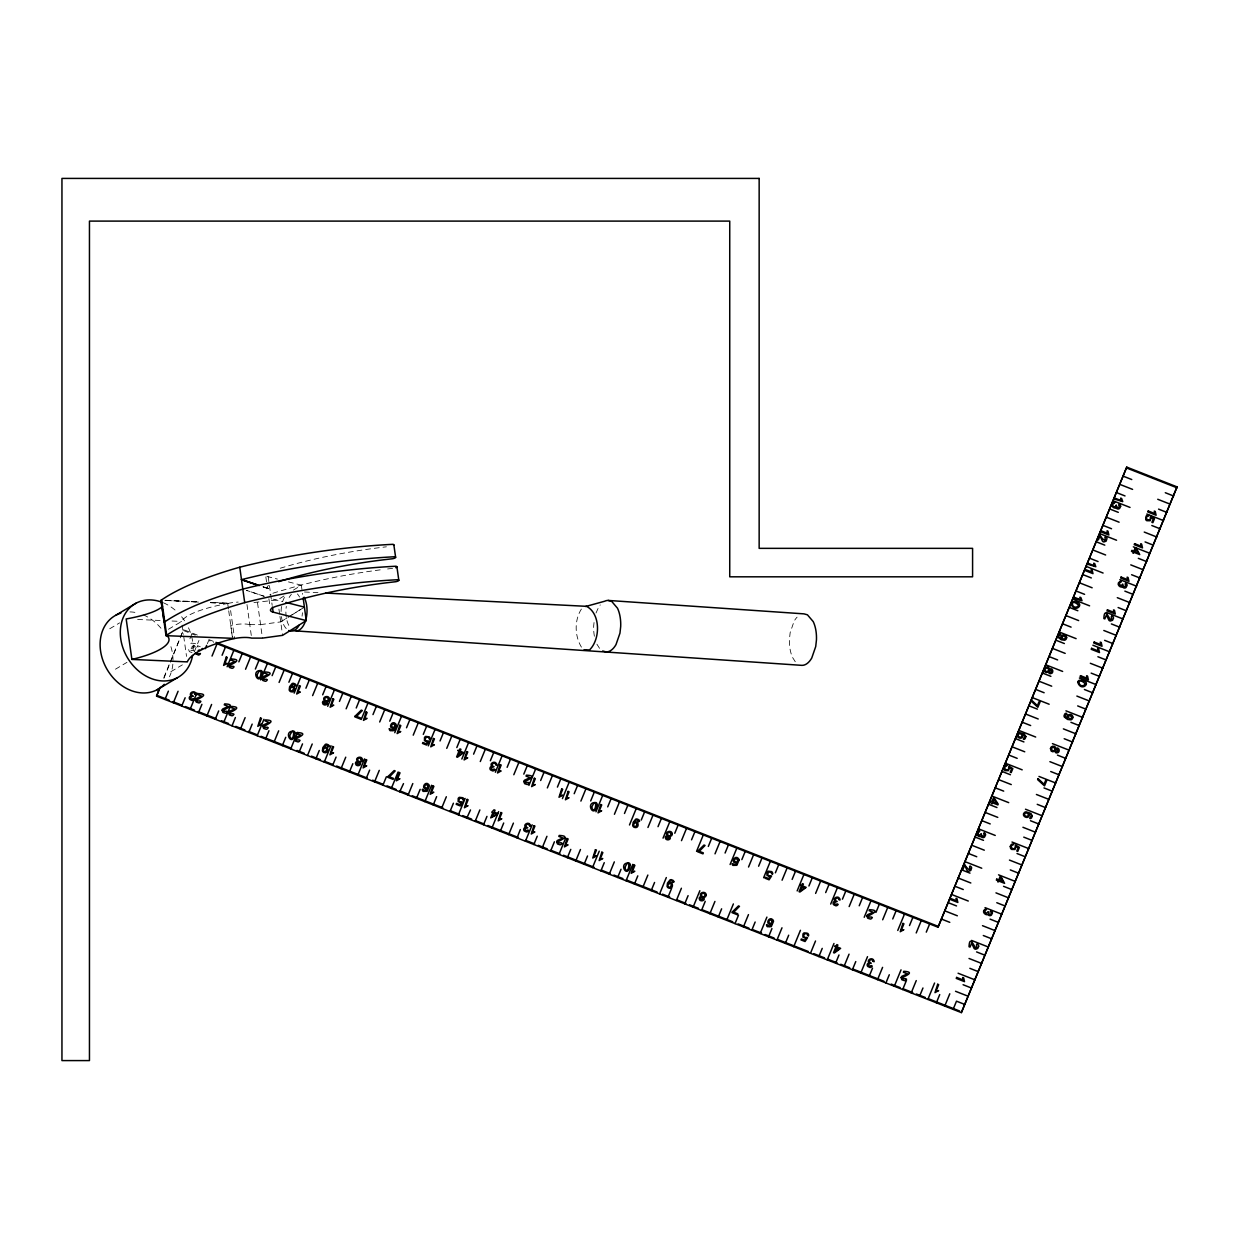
<?xml version="1.0" encoding="UTF-8"?>
<svg xmlns="http://www.w3.org/2000/svg" width="1239" height="1239" viewBox="0 0 1239 1239"><rect width="100%" height="100%" fill="white"/><g stroke="black" fill="none" stroke-linecap="round" stroke-linejoin="round"><path stroke-width="0.75" stroke-dasharray="5 3.75" d="M594.039 622.536L593.682 625.865A26.917 14.527 -86.1 0 0 594.612 637.295M163.873 677.501L169.697 663.314M170.424 661.549L179.903 638.488M180.631 636.722L183.542 629.629L197.946 635.297M163.873 678.445L183.542 629.629M189.908 638.782L191.921 633.872M194.244 651.915L198.968 640.439M207.347 643.738L208.694 640.455L213.728 642.437M596.005 613.042L598.375 607.76A23.975 12.948 -86.1 0 1 600.296 604.911M581.385 609.077C574.215 620.305 574.617 636.165 581.587 647.393M283.948 596.005L277.629 599.939L252.106 602.712M293.442 590.105L301.34 585.18L302.626 594.333M260.546 624.626L280.726 621.885L286.983 617.92M288.563 616.945L301.201 609.077M280.726 621.885L290.22 615.984M291.8 615.009L304.438 607.141M109.744 628.746L119.61 622.876M168.458 629.273L181.591 621.451A75.718 17.207 -5.4 0 1 229.571 603.145L212.597 602.386M115.459 669.199L126.967 662.354M170.874 671.693L182.381 664.847M280.231 568.221L283.669 567.214A188.669 52.859 -8 0 1 386.398 546.817M192.03 652.519L189.397 651.683L188.591 649.484A2.664 2.602 0 0 1 189.335 648.152L194.786 645.689L190.744 644.11L191.131 643.149C208.121 643.908 179.856 651.559 193.036 650.475L194.027 650.986M249.751 624.626L260.608 624.657M165.468 600.265L197.528 601.705M137.637 619.469L160.574 620.507M172.051 621.018L181.591 621.451M164.864 600.45L199.138 602.123L164.926 600.419M304.438 591.994L317.974 592.676M266.927 576.29A13.675 3.825 -8 0 0 268.182 576.724L277.397 579.078M288.439 581.896L301.34 585.18M273.122 599.149L282.306 601.488M263.349 586.93L269.885 589.114L263.396 586.961M264.139 596.269L246.406 590.353L264.17 596.284M262.838 586.775L269.947 589.144M208.756 639.541L214.161 641.663M183.542 630.574L195.282 635.189M200.269 646.743L197.543 645.674L197.156 646.619L201.198 648.214M268.693 588.726L267.825 588.2A13.675 3.825 -8 0 1 268.507 585.428M795.283 661.75L792.65 657.599A26.917 14.527 -86.1 0 1 789.429 639.293L790.157 632.649L794.122 621.188A23.975 12.948 -86.1 0 1 797.095 617.161M596.904 644.172L599.537 648.322M278.93 609.092L279.704 614.575M279.952 616.403L282.585 635.344M268.182 576.724L269.188 583.817M269.436 585.598L272.177 605.375M265.843 576.94L266.85 584.034M268.878 598.762L269.839 605.499M257.511 602.712L262.451 638.116M246.979 604.539L251.656 638.116M230.624 610.564L234.543 638.395M228.456 608.999L227.682 603.501L208.663 602.572L227.682 603.501A16.804 4.708 -8 0 1 238.182 602.077M228.719 610.827L232.452 637.264M232.39 637.218L230.733 625.416A16.804 4.708 -8 0 1 249.813 624.657M182.118 625.122L183.418 634.322M183.682 636.165L186.531 656.391M380.218 569.863A188.669 52.859 -8 0 0 286.705 589.129L276.421 592.149A13.675 3.825 -8 0 0 272.503 593.435M387.606 568.949A188.669 52.859 -8 0 1 393.135 568.314M269.792 594.921A13.675 3.825 -8 0 1 270.969 594.162M163.393 602.789A42.622 34.011 59.2 0 1 176.604 611.431M181.606 616.774A42.622 34.011 59.2 0 1 184.89 621.297M188.467 627.786A42.622 34.011 59.2 0 1 191.116 634.678M191.611 636.412A42.622 34.011 59.2 0 1 193.036 652.179M129.925 611.911A42.622 34.011 59.2 0 1 138.474 613.166M143.213 614.807A42.622 34.011 59.2 0 1 162.572 630.248M170.936 646.681A42.622 34.011 59.2 0 1 172.964 662.478M172.856 664.197A42.622 34.011 59.2 0 1 169.464 676.742M297.36 593.93A19.87 10.671 -88.4 0 1 299.544 597.043M302.424 612.747A19.87 10.671 -88.4 0 1 302.053 616.17M286.224 628.576A19.87 10.671 -88.4 0 1 281.408 616.619M281.114 611.493A19.87 10.671 -88.4 0 1 281.547 606.351M282.678 601.534A19.87 10.671 -88.4 0 1 284.428 597.384M288.795 625.339A19.669 10.578 -88.4 0 1 286.302 606.398M289.152 597.523A19.669 10.578 -88.4 0 1 291.382 594.348"/><path stroke-width="1.5" d="M739.048 860.052L736.833 865.287L732.915 865.38A2.246 2.199 0 0 1 732.125 863.862C732.357 862.267 736.152 868.028 737.313 862.685A2.509 2.463 0 0 1 735.47 863.134C730.685 862.251 734.928 854.771 738.274 858.348A2.819 2.757 0 0 1 739.048 860.052M1120.614 506.395L1119.607 508.424A2.246 2.199 0 0 1 1117.857 508.981L1117.284 508.842A1.874 1.843 0 0 1 1116.169 507.68C1114.248 509.446 1109.06 504.985 1113.334 502.538A2.617 2.555 0 0 1 1114.806 502.291L1114.233 503.375A1.58 1.549 0 0 0 1112.792 504.381C1111.708 506.875 1116.324 507.928 1116.262 505.032C1115.766 508.16 1121.512 508.609 1118.662 504.97L1119.251 504.056L1120.041 504.707M1051.384 748.666L1052.469 747.303L1054.188 747.489M517.066 837.92L520.318 829.557M232.034 725.837L235.395 717.52M248.807 732.435L252.167 724.118M500.293 831.323L503.684 823.021M212.024 656.051L217.073 643.753L938.031 927.237L1126.747 467.103L1177.05 486.881L961.371 1012.619L156.579 696.163L159.506 688.141M156.579 696.163L160.234 687.304M164.973 699.462L168.38 691.161M173.352 702.761L178.075 691.269M181.73 706.06L185.153 697.758M205.318 648.663L206.665 645.38M190.125 709.358L196.862 692.957M198.503 712.657L201.911 704.356M222.091 655.245L225.467 647.052M206.882 715.941L211.606 704.449M227.109 666.752L233.846 650.351M215.261 719.24L218.683 710.938M238.864 661.843L242.225 653.65M223.655 722.538L230.392 706.137M245.554 669.246L250.603 656.933M255.373 669.045L258.997 660.232M240.412 729.136L245.136 717.629M260.639 679.932L267.376 663.531M272.131 675.642L275.755 666.83M257.185 735.718L263.922 719.332M279.085 682.426L284.149 670.129M265.564 739.017L268.971 730.716M288.904 682.24L292.528 673.427M273.943 742.316L278.682 730.824M294.17 693.112L300.907 676.726M282.337 745.615L285.744 737.313M305.925 688.218L309.285 680.01M290.716 748.914L297.453 732.512M312.615 695.606L317.68 683.308M299.095 752.212L302.517 743.896M322.682 694.8L326.058 686.607M307.489 755.511L312.213 744.004M327.7 706.307L334.437 689.906M315.868 758.795L319.275 750.493M339.455 701.398L342.831 693.205M324.246 762.093L330.983 745.692M346.146 708.801L351.21 696.504M356.228 707.996L359.589 699.787M341.019 768.691L345.743 757.184M361.23 719.487L367.968 703.086M372.985 714.593L376.362 706.385M357.777 775.289L364.514 758.888M379.692 721.981L384.74 709.684M366.171 778.572L369.64 770.131M389.758 721.175L393.119 712.983M374.55 781.871L379.273 770.379M394.761 732.683L401.513 716.281M382.928 785.17L386.398 776.729M406.516 727.773L409.892 719.565M391.307 788.469L398.06 772.067M413.222 735.161L418.271 722.864M423.289 734.371L426.65 726.162M408.08 795.066L412.804 783.559M428.307 745.863L435.044 729.461M416.459 798.35L420.16 789.367M440.046 740.953L443.423 732.76M424.853 801.648L431.59 785.247M446.752 748.356L451.801 736.059M433.232 804.947L436.639 796.646M456.819 747.551L460.196 739.342M441.611 808.246L446.334 796.754M461.837 759.042L468.574 742.641M449.989 811.545L453.412 803.228M473.592 754.148L476.953 745.94M458.384 814.844L465.121 798.443M480.283 761.536L485.332 749.239M490.35 760.731L493.726 752.538M475.141 821.426L479.865 809.934M495.368 772.238L502.105 755.836M483.535 824.725L486.958 816.393M507.123 767.328L510.483 759.135M491.914 828.024L498.651 811.622M513.813 774.731L518.878 762.419M523.803 774.127L527.256 765.717M508.671 834.621L513.411 823.114M528.898 785.418L535.635 769.016M540.653 780.508L544.014 772.315M525.444 841.204L532.181 824.802M547.344 787.911L552.408 775.614M533.823 844.502L537.246 836.217M557.411 787.106L560.787 778.913M542.217 847.801L546.941 836.31M562.429 798.597L569.166 782.196M550.596 851.1L554.406 841.808M574.184 793.703L577.56 785.495M558.975 854.399L565.712 837.998M580.89 801.091L585.939 788.794M567.354 857.698L570.776 849.381M590.678 800.952L594.317 792.093M575.748 860.981L580.471 849.489M595.959 811.793L602.696 795.392M584.127 864.28L587.534 855.979M607.714 806.883L611.09 798.69M592.505 867.579L599.242 851.178M614.42 814.286L619.469 801.974M600.9 870.878L604.26 862.685M624.487 813.481L627.848 805.273M609.278 874.176L614.327 861.879M629.489 824.973L636.242 808.571M617.657 877.475L621.033 869.267M641.244 820.063L644.621 811.87M626.036 880.759L632.788 864.373M647.951 827.466L652.999 815.169M634.43 884.057L637.791 875.865M658.017 826.661L661.378 818.468M642.809 887.356L647.858 875.059M663.035 838.153L669.772 821.751M651.187 890.655L654.564 882.462M674.775 833.258L678.151 825.05M659.582 893.954L666.319 877.553M681.481 840.646L686.53 828.349M667.96 897.253L671.615 888.332M691.548 839.841L694.924 831.648M676.339 900.552L681.404 888.239M696.566 851.348L703.303 834.947M684.718 903.835L688.094 895.642M708.321 846.438L711.682 838.245M693.112 907.134L699.849 890.733M715.011 853.841L720.06 841.544M701.491 910.433L705.223 901.357M725.078 853.036L728.455 844.828M709.87 913.732L714.934 901.434M730.096 864.528L736.833 848.126M718.264 917.03L721.625 908.822M741.851 859.634L745.212 851.425M726.643 920.329L733.38 903.928M748.542 867.021L753.606 854.724M735.021 923.613L738.49 915.172M758.609 866.216L761.985 858.023M743.4 926.911L748.464 914.614M763.627 877.723L770.364 861.322M751.794 930.21L755.155 922.017M775.382 872.814L778.742 864.605M760.173 933.509L766.91 917.108M782.072 880.201L787.137 867.904M768.552 936.808L771.928 928.6M792.139 879.411L795.515 871.203M776.946 940.107L781.995 927.794M797.157 890.903L803.894 874.502M785.325 943.39L788.685 935.197M808.912 885.993L812.288 877.801M793.703 946.689L800.44 930.288M815.618 893.396L820.667 881.099M825.685 892.591L829.046 884.383M810.476 953.287L815.525 940.99M830.688 904.083L837.425 887.682M818.855 956.585L822.231 948.377M842.443 899.189L845.819 890.98M827.234 959.884L833.971 943.483M849.149 906.576L854.198 894.279M835.628 963.168L838.989 954.975M859.216 905.771L862.576 897.578M844.007 966.466L849.056 954.169M864.218 917.278L870.971 900.877M852.386 969.765L855.762 961.572M875.973 912.369L879.349 904.176M860.764 973.064L867.517 956.663M882.679 919.772L887.728 907.459M869.159 976.363L872.519 968.155M892.746 918.966L896.107 910.758M877.537 979.662L882.586 967.365M897.764 930.458L904.501 914.057M885.916 982.961L889.292 974.752M909.503 925.548L912.88 917.356M894.31 986.244L901.047 969.843M916.21 932.952L921.258 920.654M902.689 989.543L906.483 980.297M926.276 932.146L929.653 923.953M911.207 992.904L916.256 980.591M938.031 927.237L1126.747 467.103M919.586 996.187L922.962 987.994M927.841 999.439L934.578 983.038M936.359 1002.785L939.72 994.592M944.738 1006.083L949.786 993.786M1135.296 547.638L1133.855 551.138L1131.873 550.364L1131.47 551.355L1133.437 552.129L1133.004 553.213L1134.366 552.486L1139.71 554.592L1136.209 547.994M953.116 1009.382L956.493 1001.174L964.732 1004.426M1177.05 486.881L961.371 1012.619M332.625 765.392L336.079 757.106M349.398 771.99L352.836 763.704M466.762 818.143L470.495 809.965M399.701 791.767L403.496 783.621M202.592 648.462L201.477 649.267M161.055 600.265L161.116 600.234A190.078 53.262 -8 0 1 239.762 567.214A231.832 64.955 -8 0 1 392.825 544.324A3.562 0.991 -8 0 1 393.553 545.361M497.443 814.457L490.706 817.879L492.859 812.645L491.744 812.211L494.02 809.81L495.027 810.213L494.237 812.149L497.815 813.543M303.152 597.988L306.25 620.6L282.585 635.344L262.451 638.116L251.656 638.116A16.804 4.708 -8 0 0 232.638 638.906L228.363 639.974A75.533 21.109 -8 0 0 187.306 661.905L131.892 659.411L126.177 618.958A56.7 12.452 -6 0 0 162.541 606.274M115.924 615.179L136.104 603.161M157.214 689.72L177.394 677.702M198.132 650.49L199.649 649.964M278.574 581.649L285.419 579.635A188.669 52.859 -8 0 1 391.849 558.835A3.562 0.991 -8 0 0 395.303 557.798A3.562 0.991 -8 0 0 394.591 556.76A231.801 64.939 -8 0 0 241.543 579.635L256.334 584.591L241.45 579.604M585.613 606.506L604.709 601.225A23.975 12.948 -86.1 0 1 608.241 600.435L803.987 613.863L807.441 614.823L813.233 621.622A26.917 14.527 -86.1 0 1 816.455 639.928L815.711 646.572L811.746 658.033A23.975 12.948 -86.1 0 1 801.896 665.358L296.198 630.93M234.543 638.395L166.011 635.669L161.008 600.218L164.214 622.179C188.018 606.305 215.54 597.152 242.798 589.129A231.832 64.955 -8 0 1 395.876 566.238A3.562 0.991 -8 0 1 395.752 567.71M325.702 593.063L586.589 606.336C600.791 613.909 600.45 639.401 589.516 649.948L584.111 649.716M1148.538 520.055L1146.664 519.141L1146.4 517.375A1.611 1.564 0 0 1 1147.841 516.353L1148.925 515.362L1147.407 515.316A2.586 2.524 0 0 0 1146.137 516.105L1145.703 519.559A3.144 3.082 0 0 0 1146.849 520.705L1150.071 520.736L1151.186 517.778L1153.215 519.079L1151.898 522.3L1152.859 522.672L1154.516 518.661L1150.597 516.214L1150.303 517.484A1.905 1.874 0 0 1 1150.288 518.878L1149.591 519.761A1.905 1.874 0 0 1 1148.429 520.039M1006.873 769.992L1004.999 769.063L1004.736 767.297A1.611 1.564 0 0 1 1006.161 766.291L1007.261 765.284L1005.743 765.253A2.586 2.524 0 0 0 1004.473 766.043L1004.024 769.481A3.144 3.082 0 0 0 1005.185 770.627L1008.407 770.658L1009.506 767.7L1011.551 769.001L1010.234 772.222L1011.194 772.609L1012.836 768.598L1008.933 766.151L1008.639 767.421A1.905 1.874 0 0 1 1008.623 768.815L1007.926 769.698A1.905 1.874 0 0 1 1006.765 769.961M285.977 602.433L304.438 607.141M272.425 607.064L273.138 612.128L306.281 620.584M608.241 600.435L611.694 601.395L617.487 608.194A26.917 14.527 -86.1 0 1 620.693 626.5L619.965 633.144L616 644.605A23.975 12.948 -86.1 0 1 606.15 651.931L602.681 650.971M1052.143 750.431L1052.825 750.71A1.704 1.657 0 0 0 1053.878 750.602A1.75 1.704 0 0 0 1054.668 749.92L1054.947 749.254A1.673 1.642 0 0 0 1054.838 748.248M326.291 700.84L325.594 700.562A1.75 1.704 0 0 1 324.912 699.787A1.704 1.657 0 0 1 324.804 698.765L325.083 698.084A1.657 1.626 0 0 1 325.857 697.449A1.704 1.657 0 0 1 326.833 697.495M326.879 697.34L328.273 698.424L328.087 700.097A1.688 1.657 0 0 1 326.306 700.825M703.597 893.195L704.991 894.264L704.79 895.936A1.688 1.657 0 0 1 703.009 896.68L702.312 896.416A1.75 1.704 0 0 1 701.615 895.642A1.704 1.657 0 0 1 701.506 894.62L701.785 893.939A1.704 1.657 0 0 1 703.535 893.334M241.512 579.635L259.276 585.582M1126.747 468.048L1177.05 487.825M1123.386 476.241L1131.765 479.539M1165.295 492.719L1173.674 496.018M1120.01 484.449L1132.585 489.39M1157.737 499.271L1170.313 504.227M1116.633 492.642L1125.027 495.941M1158.558 509.121L1166.937 512.419M1114.604 498.016L1121.063 500.556L1120.645 498.093L1121.636 498.481L1122.735 501.625L1114.202 499.007M1113.272 500.85L1130.03 507.432M1146.803 514.03L1163.576 520.628M1109.896 509.043L1118.29 512.342M1151.821 525.522L1160.2 528.821M1106.535 517.252L1119.111 522.192M1144.247 532.073L1156.823 537.029M1103.159 525.444L1111.538 528.743M1145.084 541.923L1153.463 545.222M1100.991 530.741L1107.434 533.281L1107.031 530.819L1108.007 531.206L1108.859 534.985L1100.588 531.732M1099.798 533.637L1116.556 540.235M1133.329 546.833L1150.086 553.415M1097.398 539.476L1098.374 539.848L1100 535.898L1102.509 541.226A2.664 2.602 0 0 0 1103.872 541.954L1106.117 541.18L1106.969 538.609A2.339 2.277 0 0 0 1106.334 537.292L1105.405 536.642L1104.878 537.618C1107.434 544.06 1100.464 537.618 1099.597 534.148M1096.422 541.846L1104.801 545.145M1138.331 558.324L1146.725 561.623M1093.046 550.039L1105.622 554.995M1130.773 564.876L1143.349 569.816M1089.685 558.247L1098.064 561.546M1131.594 574.726L1139.973 578.024M1087.672 563.126L1094.13 565.665L1093.712 563.203L1094.703 563.59L1095.803 566.734L1087.269 564.117M1086.309 566.44L1103.082 573.038M1119.839 579.635L1136.612 586.217M1085.101 569.398L1091.544 571.938L1091.141 569.475L1092.117 569.863L1092.968 573.642L1084.698 570.389M1082.948 574.648L1091.327 577.947M1124.857 591.127L1133.236 594.426M1079.572 582.841L1092.148 587.782M1117.299 597.678L1129.875 602.619M1076.195 591.049L1084.59 594.333M1118.12 607.528L1126.499 610.827M1073.872 597.121L1080.315 599.661L1079.912 597.198L1080.888 597.585L1082.003 600.729L1073.47 598.112M1072.835 599.242L1089.592 605.84M1106.365 612.422L1123.123 619.02M1069.458 607.451L1077.837 610.734M1111.383 623.929L1119.762 627.228M1066.098 615.644L1078.658 620.584M1103.81 630.481L1116.385 635.421M1062.721 623.837L1071.1 627.135M1104.63 640.331L1113.025 643.63M1059.345 632.045L1076.118 638.643M1092.891 645.225L1109.648 651.822M1055.984 640.238L1064.363 643.537M1097.893 656.732L1106.272 660.015M1052.608 648.446L1065.184 653.387M1090.335 663.283L1102.911 668.224M1049.247 656.639L1057.626 659.938M1091.156 673.118L1099.535 676.417M1045.871 664.847L1062.644 671.43M1079.401 678.027L1096.174 684.625M1042.495 673.04L1050.889 676.339M1084.419 689.519L1092.798 692.818M1039.134 681.249L1051.71 686.189M1076.861 696.07L1089.437 701.026M1035.758 689.442L1044.136 692.74M1077.682 705.92L1086.061 709.219M1032.397 697.65L1049.154 704.232M1065.927 710.83L1082.685 717.427M1029.02 705.843L1037.399 709.142M1070.93 722.322L1079.324 725.62M1025.644 714.036L1038.22 718.992M1063.372 728.873L1075.948 733.829M1022.283 722.244L1030.662 725.543M1064.193 738.723L1072.587 742.022M1018.907 730.437L1035.68 737.035M1052.438 743.632L1069.211 750.215M1015.546 738.645L1023.925 741.944M1057.456 755.124L1065.834 758.423M1012.17 746.838L1024.746 751.794M1049.898 761.675L1062.473 766.616M1008.794 755.047L1017.188 758.345M1050.718 771.525L1059.097 774.824M1005.433 763.239L1022.19 769.837M1038.963 776.435L1055.736 783.017M1002.057 771.448L1010.451 774.747M1043.981 787.927L1052.36 791.225M998.696 779.641L1011.272 784.581M1036.408 794.478L1048.984 799.418M995.32 787.849L1003.698 791.132M1037.229 804.328L1045.623 807.627M991.943 796.042L1008.716 802.64M1025.489 809.222L1042.247 815.82M990.054 800.688L992.021 801.463L993.461 797.962L994.39 798.319L998.216 804.111L997.891 804.916L992.547 802.81L992.098 803.91L989.636 801.679M988.583 804.25L996.961 807.534M1030.492 820.729L1038.886 824.028M985.206 812.443L997.782 817.384M1022.934 827.28L1035.51 832.221M981.846 820.636L990.224 823.935M1023.755 837.13L1032.133 840.414M978.469 828.845L995.242 835.442M1012 842.024L1028.773 848.622M975.093 837.037L983.487 840.336M1017.018 853.532L1025.396 856.815M971.732 845.246L984.308 850.186M1009.46 860.083L1022.036 865.023M968.356 853.439L976.75 856.738M1010.281 869.917L1018.659 873.216M964.995 861.647L981.753 868.229M998.526 874.827L1015.283 881.425M962.053 868.818L963.028 869.189L964.639 865.24L967.148 870.568A2.664 2.602 0 0 0 968.526 871.296L970.772 870.521L971.624 867.95A2.339 2.277 0 0 0 970.973 866.634L970.06 865.984L969.533 866.959C972.088 873.402 965.104 866.944 964.236 863.475M961.619 869.84L969.998 873.139M1003.544 886.319L1011.922 889.617M958.243 878.048L970.818 882.989M995.97 892.87L1008.546 897.826M954.882 886.241L963.261 889.54M996.791 902.72L1005.185 906.019M951.506 894.45L968.279 901.032M985.036 907.629L1001.809 914.227M949.957 898.213L956.415 900.753L956.012 898.29L956.988 898.678L957.84 902.457L949.554 899.204M948.145 902.642L956.523 905.941M990.054 919.121L998.433 922.42M944.768 910.835L957.344 915.791M982.496 925.672L995.072 930.628M941.408 919.044L949.786 922.343M983.317 935.522L991.696 938.821M215.958 642.375L938.031 926.307M971.562 940.432L988.335 947.014M976.58 951.924L984.959 955.223M969.022 958.475L981.582 963.415M969.843 968.325L978.221 971.624M958.088 973.235L974.845 979.817M963.09 984.726L971.484 988.025M955.532 991.277L968.108 996.218M156.579 695.234L169.185 700.19M172.794 701.599L181.792 705.146M185.385 706.555L194.399 710.102M197.992 711.511L216.004 718.589M221.394 720.711L228.596 723.545M235.797 726.379L244.811 729.926M248.404 731.335L257.402 734.882M261.011 736.291L291.614 748.325M297.019 750.447L304.221 753.281M311.423 756.115L320.421 759.646M324.029 761.071L333.028 764.602M336.621 766.027L367.24 778.061M372.629 780.183L383.44 784.426M387.033 785.851L396.046 789.382M399.639 790.807L408.638 794.338M412.246 795.763L442.85 807.797M450.051 810.631L459.049 814.162M462.658 815.587L471.656 819.118M475.265 820.543L484.263 824.074M487.856 825.499L518.475 837.533M525.677 840.352L534.675 843.898M538.268 845.308L547.282 848.854M550.875 850.264L559.873 853.81M563.482 855.22L594.085 867.254M601.287 870.088L610.285 873.634M613.894 875.044L622.892 878.59M626.485 880L657.104 892.034M662.493 894.155L669.695 896.99M676.897 899.824L685.91 903.37M689.504 904.78L698.502 908.326M702.11 909.736L732.714 921.77M738.119 923.891L748.914 928.15M752.522 929.56L761.52 933.106M765.129 934.516L774.127 938.062M777.72 939.472L808.339 951.506M813.729 953.627L824.539 957.871M828.132 959.296L837.146 962.827M840.739 964.252L849.737 967.783M853.346 969.208L883.949 981.242M891.151 984.076L900.149 987.607M903.758 989.032L912.756 992.563M916.364 993.988L925.363 997.519M928.956 998.944L959.575 1010.978M1031.421 700.02L1037.415 705.657L1039.041 701.708L1040.017 702.095L1037.879 707.314L1031.003 701.042M195.189 653.402L198.426 655.028A2.339 2.277 0 0 0 199.758 654.409L200.424 653.511L197.156 653.975L196.056 652.55M393.863 544.928L395.628 557.364M396.914 566.842L398.819 580.332M239.762 567.214L244.703 602.619A190.186 53.292 -8 0 0 166.011 635.669M161.705 600.094L166.676 635.328L168.272 637.094A56.545 15.797 -8 0 1 131.892 659.411M1052.298 750.493A1.704 1.657 0 0 1 1051.524 748.712M1054.079 747.659A1.704 1.657 0 0 1 1054.745 748.433M1120.041 504.707A2.447 2.401 0 0 1 1120.614 506.395M244.703 602.619A231.832 64.955 -8 0 1 397.781 579.728A3.562 0.991 -8 0 1 398.493 580.766A3.562 0.991 -8 0 1 395.04 581.803A188.669 52.859 -8 0 0 288.61 602.619L278.326 605.639A13.675 3.825 -8 0 0 273.138 612.128M192.587 655.508A42.622 34.011 59.2 0 1 150.616 678.291A42.622 34.011 59.2 0 1 120.725 626.454A42.622 34.011 59.2 0 1 161.829 602.185M164.276 684.315A42.622 34.011 59.2 0 1 107.638 670.33A42.622 34.011 59.2 0 1 120.88 613.135M304.113 597.183A19.669 10.578 -88.4 0 1 305.491 620.894A19.669 10.578 -88.4 0 1 293.457 630.31M299.172 625.137A19.87 10.671 -88.4 0 1 288.78 630.496M389.371 728.718L389.371 729.182A2.246 2.199 0 0 0 390.146 730.685L394.064 730.592L396.279 725.357A2.819 2.757 0 0 0 395.504 723.653C392.159 720.076 387.931 727.556 392.701 728.439A2.509 2.463 0 0 0 394.544 727.99L392.329 730.452L389.371 728.718M422.437 789.413L422.422 789.863A2.246 2.199 0 0 0 423.211 791.38L427.13 791.287L429.329 786.053A2.819 2.757 0 0 0 428.57 784.333C425.225 780.771 420.981 788.252 425.751 789.135A2.509 2.463 0 0 0 427.61 788.685L425.395 791.132L422.437 789.413M766.6 924.743L766.6 925.192A2.246 2.199 0 0 0 767.375 926.71L771.293 926.617L773.508 921.382A2.819 2.757 0 0 0 772.733 919.679C769.404 916.101 765.16 923.582 769.93 924.464A2.509 2.463 0 0 0 771.773 924.015L769.558 926.462L766.6 924.743M295.966 685.492L294.851 686.143L294.015 684.331A1.673 1.626 0 0 0 292.683 684.331L291.924 684.873A5.436 5.328 0 0 0 290.886 686.499C295.362 684.036 296.229 693.437 290.871 691.718A2.85 2.788 0 0 1 289.198 689.968L289.632 686.7L292.156 683.525A2.726 2.664 0 0 1 293.473 683.308L295.192 684.005A2.199 2.153 0 0 1 295.966 685.492M329.187 746.343L328.072 746.993L327.235 745.181A1.673 1.626 0 0 0 325.919 745.181L325.145 745.723A5.436 5.328 0 0 0 324.107 747.334C328.583 744.871 329.45 754.288 324.091 752.553A2.85 2.788 0 0 1 322.419 750.803L322.868 747.551L325.377 744.36A2.726 2.664 0 0 1 326.693 744.159L328.412 744.84A2.199 2.153 0 0 1 329.187 746.343M639.494 821.178L638.379 821.829L637.543 820.017A1.673 1.626 0 0 0 636.227 820.017L635.452 820.559A5.436 5.328 0 0 0 634.414 822.185C638.89 819.722 639.758 829.123 634.399 827.389A2.85 2.788 0 0 1 632.726 825.654L633.16 822.386L635.684 819.211A2.726 2.664 0 0 1 637.001 818.994L638.72 819.691A2.199 2.153 0 0 1 639.494 821.178M673.83 881.858L672.731 882.509L671.879 880.697A1.673 1.626 0 0 0 670.562 880.697L669.803 881.239A5.436 5.328 0 0 0 668.766 882.865C673.226 880.402 674.093 889.803 668.735 888.069A2.85 2.788 0 0 1 667.062 886.334L667.511 883.066L670.036 879.891A2.726 2.664 0 0 1 671.337 879.675L673.071 880.371A2.199 2.153 0 0 1 673.846 881.858M361.354 759.553L361.06 760.777A1.688 1.657 0 0 1 359.279 761.52L358.567 761.257A1.75 1.704 0 0 1 357.885 760.483A1.704 1.657 0 0 1 357.777 759.461L358.056 758.779A1.657 1.626 0 0 1 358.83 758.129A1.704 1.657 0 0 1 359.852 758.036L361.354 759.553M430.088 738.568L429.964 739.575L428.957 738.506A1.611 1.564 0 0 0 427.92 737.112L426.108 737.36L425.178 739.187A1.75 1.704 0 0 0 425.473 740.241L426.371 740.907A1.905 1.874 0 0 0 427.796 740.922L429.097 741.216L426.588 745.042L422.499 743.431L422.886 742.486L426.17 743.772L427.501 741.774L424.481 740.705L424.512 737.546A3.144 3.082 0 0 1 425.674 736.415L429.205 736.849A2.586 2.524 0 0 1 430.01 738.088L430.088 738.568M463.773 799.465L463.649 800.487L462.627 799.418A1.611 1.564 0 0 0 461.605 798.009L459.793 798.272L458.848 800.1A1.75 1.704 0 0 0 459.158 801.137L460.056 801.803A1.905 1.874 0 0 0 461.481 801.834L462.782 802.113L460.273 805.939L456.184 804.328L456.572 803.383L459.855 804.684L461.187 802.686L458.167 801.602L458.198 798.443A3.144 3.082 0 0 1 459.359 797.327L462.89 797.746A2.586 2.524 0 0 1 463.696 798.985L463.773 799.465M671.197 833.723L670.888 834.947A1.688 1.657 0 0 1 669.106 835.69L668.41 835.427A1.75 1.704 0 0 1 667.713 834.652A1.704 1.657 0 0 1 667.604 833.63L667.883 832.949A1.704 1.657 0 0 1 669.633 832.345L671.197 833.723M772.594 873.34L772.47 874.362L771.448 873.278A1.611 1.564 0 0 0 770.41 871.884L768.614 872.132L767.669 873.96A1.75 1.704 0 0 0 767.979 875.013L768.877 875.679A1.905 1.874 0 0 0 770.302 875.694L771.603 875.988L769.094 879.814L765.005 878.203L765.392 877.258L768.676 878.544L770.008 876.562L766.987 875.477L767.018 872.318A3.144 3.082 0 0 1 768.18 871.187L771.711 871.621A2.586 2.524 0 0 1 772.517 872.86L772.594 873.34M808.556 935.042L808.432 936.064L807.425 934.98A1.611 1.564 0 0 0 806.388 933.587L804.576 933.834L803.646 935.677A1.75 1.704 0 0 0 803.941 936.715L804.839 937.381A1.905 1.874 0 0 0 806.264 937.396L807.565 937.691L805.056 941.516L800.967 939.905L801.354 938.961L804.638 940.246L805.97 938.264L802.949 937.18L802.98 934.02A3.144 3.082 0 0 1 804.142 932.89L807.673 933.323A2.586 2.524 0 0 1 808.478 934.562L808.556 935.042M1078.89 605.515C1071.673 612.252 1068.978 595.835 1078.89 605.515M1085.565 684.067C1078.333 690.789 1075.638 674.388 1085.565 684.067M395.195 725.326L394.017 727.463L391.865 726.859A1.719 1.688 0 0 1 391.601 725.853L392.236 724.319A1.843 1.797 0 0 1 393.166 723.731L395.195 725.326M428.26 786.006L427.083 788.159L424.931 787.555A1.719 1.688 0 0 1 424.667 786.533L425.302 785.015A1.843 1.797 0 0 1 426.216 784.426L428.26 786.006M737.964 860.021L736.787 862.158L734.634 861.554A1.719 1.688 0 0 1 734.371 860.547L735.006 859.014A1.843 1.797 0 0 1 735.935 858.426L737.964 860.021M772.439 921.351L771.262 923.489L769.109 922.885A1.719 1.688 0 0 1 768.846 921.878L769.465 920.345A1.843 1.797 0 0 1 770.395 919.756L772.439 921.351M1018.024 735.037L1018.071 735.687A1.843 1.797 0 0 0 1018.659 736.586L1020.224 737.205A1.719 1.688 0 0 0 1021.261 736.942C1024.003 734.897 1018.799 731.893 1018.024 735.037M1024.421 814.255L1024.467 814.89A1.843 1.797 0 0 0 1025.071 815.804L1026.62 816.408A1.719 1.688 0 0 0 1027.658 816.16C1030.399 814.1 1025.195 811.096 1024.421 814.255M262.405 672.607C259.818 688.311 249.504 669.494 261.305 670.578A2.354 2.292 0 0 1 262.296 671.879L262.405 672.607M295.083 733.24C292.497 748.929 282.167 730.127 293.984 731.211A2.354 2.292 0 0 1 294.959 732.512L295.083 733.24M597.136 804.607C594.55 820.311 584.235 801.494 596.036 802.578A2.354 2.292 0 0 1 597.028 803.879L597.136 804.607M630.295 865.039C627.708 880.743 617.378 861.926 629.18 863.025A2.354 2.292 0 0 1 630.171 864.326L630.295 865.039M1010.265 846.454L1010.59 848.297A3.144 3.082 0 0 0 1011.736 849.443L1014.973 849.474L1016.073 846.516L1018.117 847.817L1016.785 851.038L1017.761 851.41L1019.403 847.399L1015.484 844.967L1015.206 846.222A1.905 1.874 0 0 1 1015.175 847.631L1014.493 848.498A1.75 1.704 0 0 1 1013.425 848.792L1011.551 847.879L1011.287 846.113A1.611 1.564 0 0 1 1012.728 845.106L1013.827 844.1L1012.294 844.069A2.586 2.524 0 0 0 1011.024 844.843L1010.265 846.454M1025.892 736.586L1025.164 738.63A2.246 2.199 0 0 1 1023.631 739.389C1021.974 739.203 1027.874 735.424 1022.423 734.324A2.509 2.463 0 0 1 1022.872 736.136C1021.974 740.783 1014.385 736.725 1017.978 733.38A2.819 2.757 0 0 1 1019.728 732.636L1024.405 734.216L1025.892 736.586M1032.288 815.789L1031.56 817.848A2.246 2.199 0 0 1 1030.027 818.607C1028.37 818.421 1034.271 814.643 1028.819 813.543A2.509 2.463 0 0 1 1029.268 815.339C1028.37 820.001 1020.781 815.943 1024.374 812.598A2.819 2.757 0 0 1 1026.124 811.839L1030.802 813.419L1032.288 815.789M195.019 694.196L196.134 694.754A2.617 2.555 0 0 0 195.87 693.313C194.337 689.705 187.972 693.066 191.24 695.993L190.636 696.101A1.874 1.843 0 0 0 189.443 697.185L189.288 697.743A2.246 2.199 0 0 0 189.861 699.446L191.937 700.438A2.447 2.401 0 0 0 193.656 699.88L194.322 699.106L193.392 698.533C189.691 701.336 190.125 695.683 193.33 696.179C190.357 696.287 191.487 691.687 193.996 692.787A1.58 1.549 0 0 1 195.019 694.196M495.708 764.664L496.808 765.237A2.617 2.555 0 0 0 496.56 763.782C495.027 760.173 488.662 763.534 491.929 766.461L491.31 766.569A1.874 1.843 0 0 0 490.117 767.653L489.978 768.211A2.246 2.199 0 0 0 490.551 769.93L492.626 770.906A2.447 2.401 0 0 0 494.346 770.348L495.011 769.589L494.067 769.001C490.381 771.804 490.814 766.151 494.02 766.647C491.047 766.755 492.177 762.155 494.671 763.255A1.58 1.549 0 0 1 495.708 764.664M529.456 825.701L530.571 826.258A2.617 2.555 0 0 0 530.307 824.818C528.774 821.209 522.409 824.57 525.677 827.497L525.073 827.606A1.874 1.843 0 0 0 523.88 828.69L523.725 829.247A2.246 2.199 0 0 0 524.298 830.966L526.374 831.942A2.447 2.401 0 0 0 528.093 831.384L528.759 830.61L527.829 830.037C524.128 832.84 524.562 827.187 527.768 827.683C524.794 827.791 525.925 823.192 528.433 824.291A1.58 1.549 0 0 1 529.456 825.701M838.865 899.514L839.98 900.087A2.617 2.555 0 0 0 839.717 898.647C838.184 895.023 831.818 898.383 835.086 901.326L834.466 901.434A1.874 1.843 0 0 0 833.274 902.519L833.135 903.076A2.246 2.199 0 0 0 833.708 904.78L835.783 905.771A2.447 2.401 0 0 0 837.502 905.198L838.168 904.439L837.223 903.866C833.537 906.654 833.971 901.016 837.177 901.512C834.203 901.605 835.334 897.005 837.843 898.12A1.58 1.549 0 0 1 838.865 899.514M872.937 961.185L874.053 961.758A2.617 2.555 0 0 0 873.789 960.318C872.256 956.709 865.891 960.055 869.159 962.997L868.554 963.106A1.874 1.843 0 0 0 867.362 964.19L867.207 964.747A2.246 2.199 0 0 0 867.78 966.451L869.855 967.442A2.447 2.401 0 0 0 871.575 966.869L872.241 966.11L871.311 965.537C867.61 968.325 868.043 962.688 871.249 963.183C868.276 963.276 869.406 958.676 871.915 959.791A1.58 1.549 0 0 1 872.937 961.185M195.452 699.911L196.242 702.11L198.875 702.931A2.339 2.277 0 0 0 200.207 702.312L200.873 701.398L199.882 700.887C186.702 701.986 214.967 694.336 197.992 693.577L197.59 694.521L201.632 696.117L196.18 698.564A2.664 2.602 0 0 0 195.452 699.911M222.122 710.226L222.927 712.425L225.544 713.261A2.339 2.277 0 0 0 226.892 712.626L227.558 711.728L226.551 711.217C213.387 712.301 241.636 704.65 224.662 703.891L224.274 704.852L228.317 706.447L222.865 708.894A2.664 2.602 0 0 0 222.122 710.226M228.642 665.297L229.432 667.496L232.065 668.317A2.339 2.277 0 0 0 233.397 667.697L234.063 666.783L233.071 666.272C219.892 667.372 248.156 659.721 231.182 658.962L230.779 659.907L234.821 661.502L229.37 663.949A2.664 2.602 0 0 0 228.642 665.297M228.534 712.75L229.323 714.949L231.956 715.786A2.339 2.277 0 0 0 233.288 715.151L233.954 714.253L232.963 713.741C219.783 714.826 248.048 707.175 231.073 706.416L230.671 707.361L234.713 708.956L229.261 711.403A2.664 2.602 0 0 0 228.534 712.75M261.94 678.26L262.745 680.459L265.363 681.295A2.339 2.277 0 0 0 266.71 680.66L267.376 679.762L266.37 679.251C253.205 680.335 281.454 672.684 264.48 671.925L264.093 672.885L268.135 674.465L262.683 676.912A2.664 2.602 0 0 0 261.94 678.26M262.838 726.24L263.628 728.439L266.261 729.275A2.339 2.277 0 0 0 267.593 728.64L268.259 727.742L267.268 727.231C254.103 728.315 282.353 720.664 265.378 719.905L264.991 720.85L269.033 722.445L263.566 724.892A2.664 2.602 0 0 0 262.838 726.24M294.603 738.893L295.409 741.092L298.041 741.929A2.339 2.277 0 0 0 299.373 741.294L300.039 740.395L299.048 739.884C285.868 740.968 314.133 733.318 297.159 732.559L296.756 733.519L300.798 735.099L295.347 737.546A2.664 2.602 0 0 0 294.603 738.893M523.865 781.499L524.655 783.683L527.287 784.519A2.339 2.277 0 0 0 528.619 783.884L529.285 782.986L528.294 782.475C515.13 783.575 543.379 775.908 526.405 775.165L526.017 776.11L530.06 777.705L524.608 780.152A2.664 2.602 0 0 0 523.865 781.499M556.683 841.777L557.473 843.976L560.105 844.812A2.339 2.277 0 0 0 561.437 844.177L562.103 843.279L561.112 842.768C547.932 843.852 576.197 836.201 559.223 835.442L558.82 836.402L562.862 837.998L557.411 840.445A2.664 2.602 0 0 0 556.683 841.777M866.897 916.024L867.703 918.223L870.336 919.044A2.339 2.277 0 0 0 871.667 918.424L872.333 917.526L871.342 916.999C858.162 918.099 886.427 910.448 869.437 909.689L869.05 910.634L873.092 912.229L867.641 914.676A2.664 2.602 0 0 0 866.897 916.024M1061.715 637.218L1063.449 639.309L1065.555 638.379A1.595 1.564 0 0 0 1065.617 637.357L1063.496 635.793L1061.715 637.218M1067.941 716.854L1069.675 718.945L1071.781 718.016A1.595 1.564 0 0 0 1071.843 716.994L1069.706 715.43L1067.941 716.854M329.497 699.137L328.893 700.871L326.879 701.599C329.837 704.96 322.574 706.679 322.527 702.714A2.246 2.199 0 0 1 322.976 701.336L324.572 700.701C320.901 696.845 329.373 694.367 329.497 699.137M362.469 759.832L361.865 761.551L359.852 762.295C362.81 765.656 355.547 767.375 355.5 763.41A2.246 2.199 0 0 1 355.949 762.031L357.544 761.381C353.874 757.54 362.346 755.047 362.469 759.832M672.312 834.002L671.693 835.721L669.695 836.464C672.638 839.825 665.389 841.544 665.328 837.579A2.246 2.199 0 0 1 665.792 836.201L667.372 835.566C663.717 831.71 672.188 829.232 672.312 834.002M706.215 894.992L705.595 896.711L703.597 897.454C706.54 900.815 699.292 902.534 699.23 898.569A2.246 2.199 0 0 1 699.694 897.191L701.289 896.556C697.619 892.7 706.091 890.221 706.215 894.992M1066.655 637.512L1066.438 638.581A2.85 2.788 0 0 1 1064.657 640.222L1061.327 639.789L1058.075 637.311A2.726 2.664 0 0 1 1057.858 636.041L1058.571 634.353A2.199 2.153 0 0 1 1060.088 633.594L1060.754 634.678L1058.896 635.499A1.673 1.626 0 0 0 1058.911 636.8L1059.453 637.543A5.436 5.328 0 0 0 1061.111 638.55C1058.942 635.034 1066.376 632.804 1066.655 637.512M1072.881 717.149L1072.664 718.217A2.85 2.788 0 0 1 1070.883 719.859L1067.538 719.425L1064.301 716.947A2.726 2.664 0 0 1 1064.084 715.677L1064.781 713.989A2.199 2.153 0 0 1 1066.314 713.23L1066.98 714.314L1065.122 715.135A1.673 1.626 0 0 0 1065.122 716.436L1065.679 717.18A5.436 5.328 0 0 0 1067.337 718.186C1065.168 714.671 1072.602 712.44 1072.881 717.149M977.633 833.336L979.46 835.473L981.211 833.646C980.715 836.774 986.461 837.208 983.611 833.584L984.2 832.67L984.99 833.32A2.447 2.401 0 0 1 985.563 834.993L984.556 837.037A2.246 2.199 0 0 1 982.806 837.595L982.233 837.456A1.874 1.843 0 0 1 981.118 836.279C979.197 838.06 974.009 833.599 978.283 831.152A2.617 2.555 0 0 1 979.755 830.904L979.182 831.989A1.58 1.549 0 0 0 977.741 832.995L977.633 833.336M984.494 911.377L986.321 913.499L988.072 911.672L988.908 912.136C987.173 916.086 994.05 913.995 990.472 911.625L991.061 910.696L991.85 911.362A2.447 2.401 0 0 1 992.424 913.035L991.417 915.063A2.246 2.199 0 0 1 989.667 915.621L989.094 915.482A1.874 1.843 0 0 1 987.979 914.32C986.058 916.101 980.87 911.641 985.144 909.178A2.617 2.555 0 0 1 986.616 908.946L986.043 910.03A1.58 1.549 0 0 0 984.602 911.037L984.494 911.377M1119.158 583.77L1120.985 585.908L1122.72 584.08C1122.24 587.209 1127.97 587.642 1125.136 584.018L1125.724 583.104L1126.499 583.755A2.447 2.401 0 0 1 1127.087 585.428L1126.065 587.472A2.246 2.199 0 0 1 1124.331 588.029L1123.758 587.89A1.874 1.843 0 0 1 1122.642 586.713C1120.706 588.494 1115.534 584.034 1119.793 581.587A2.617 2.555 0 0 1 1121.28 581.339L1120.691 582.423A1.58 1.549 0 0 0 1119.266 583.43L1119.158 583.77M901.156 977.586L901.915 979.801L904.532 980.669A2.339 2.277 0 0 0 905.879 980.064L906.561 979.182L905.57 978.655C892.374 979.522 920.763 972.336 903.804 971.299L903.401 972.243L907.413 973.9L901.915 976.255A2.664 2.602 0 0 0 901.156 977.586M293.72 688.822L292.11 690.897A1.595 1.564 0 0 1 291.072 690.851C287.742 689.07 293.256 684.733 293.72 688.822M326.941 749.672L325.33 751.748A1.595 1.564 0 0 1 324.293 751.686C320.978 749.905 326.492 745.584 326.941 749.672M637.249 824.508L635.638 826.583A1.595 1.564 0 0 1 634.6 826.521C631.271 824.74 636.784 820.419 637.249 824.508M671.584 885.188L669.989 887.263A1.595 1.564 0 0 1 668.952 887.201C665.622 885.436 671.135 881.099 671.584 885.188M1044.09 669.323L1044.787 671.817L1046.428 672.56L1048.411 671.693L1049.077 673.242A2.246 2.199 0 0 0 1050.471 673.706C1054.528 673.675 1052.732 666.489 1049.34 669.432C1049.65 666.071 1044.307 666.195 1044.09 669.323M1050.471 748.557L1051.168 751.051L1052.825 751.794L1054.807 750.927L1055.458 752.476A2.246 2.199 0 0 0 1056.867 752.925C1060.925 752.909 1059.128 745.723 1055.736 748.666C1056.046 745.305 1050.687 745.429 1050.471 748.557M256.86 675.472C261.181 685.368 263.334 660.821 256.86 675.472M289.539 736.105C293.844 746.002 295.997 721.454 289.539 736.105M591.592 807.472C595.913 817.368 598.065 792.821 591.592 807.472M624.735 867.919C629.056 877.816 631.209 853.268 624.735 867.919M1071.054 603.656C1074.74 615.055 1087.486 601.813 1072.804 601.72A2.354 2.292 0 0 0 1071.487 602.696L1071.054 603.656M1077.729 682.209C1081.415 693.608 1094.161 680.366 1079.479 680.273A2.354 2.292 0 0 0 1078.147 681.233L1077.729 682.209M978.624 946.364L977.757 948.439L975.511 949.213A2.664 2.602 0 0 1 974.133 948.485L971.639 943.158L970.013 947.107L969.037 946.72C969.781 930.133 977.71 957.824 976.518 944.877L977.044 943.901L977.958 944.552A2.339 2.277 0 0 1 978.609 945.868L978.624 946.364M1113.443 618.184L1112.576 620.259L1110.33 621.033A2.664 2.602 0 0 1 1108.951 620.321L1106.442 614.978L1104.816 618.927L1103.856 618.555C1104.584 601.953 1112.529 629.66 1111.337 616.697L1111.863 615.721L1112.777 616.372A2.339 2.277 0 0 1 1113.427 617.688L1113.443 618.184M323.735 702.25C324.85 707.732 328.412 699.152 323.735 702.25M356.708 762.945C357.823 768.428 361.385 759.848 356.708 762.945M666.536 837.115C667.666 842.597 671.228 834.017 666.536 837.115M700.438 898.105C701.568 903.587 705.13 895.007 700.438 898.105M1051.973 671.166C1048.937 676.014 1048.875 666.52 1051.973 671.166M1058.369 750.4C1055.334 755.248 1055.272 745.754 1058.369 750.4M1048.566 670.02L1048.287 670.686A1.75 1.704 0 0 1 1047.482 671.368A1.704 1.657 0 0 1 1046.444 671.476L1045.747 671.197A1.657 1.626 0 0 1 1045.004 669.463L1046.088 668.069L1047.791 668.255A1.673 1.642 0 0 1 1048.566 670.02M226.272 657.026L223.609 665.389L227.217 663.345L224.693 663.732L227.295 657.429L226.272 657.026M260.484 717.985L257.805 726.333L261.414 724.288L258.905 724.691L261.491 718.372L260.484 717.985M299.373 685.647L296.694 694.01L300.303 691.966L297.794 692.353L300.38 686.05L299.373 685.647M332.826 698.873L330.147 707.221L333.756 705.177L331.247 705.58L333.833 699.261L332.826 698.873M332.594 746.498L329.915 754.845L333.539 752.801L331.014 753.204L333.616 746.9L332.594 746.498M355.19 716.08L354.865 716.854L360.208 718.945L360.595 718.001L356.553 716.405L362.33 710.536L361.277 710.133L355.19 716.08M366.14 712.038L363.461 720.386L367.069 718.341L364.56 718.744L367.147 712.425L366.14 712.038M365.799 759.553L363.12 767.901L366.729 765.857L364.22 766.26L366.806 759.956L365.799 759.553M399.81 725.233L397.13 733.581L400.739 731.537L398.23 731.939L400.817 725.636L399.81 725.233M388.07 776.497L387.745 777.271L393.088 779.362L393.475 778.417L389.449 776.822L395.21 770.952L394.172 770.55L388.07 776.497M399.02 772.455L396.341 780.802L399.949 778.758L397.44 779.161L400.027 772.857L399.02 772.455M433.433 738.49L430.754 746.838L434.362 744.794L431.853 745.197L434.44 738.893L433.433 738.49M432.86 785.929L430.196 794.276L433.805 792.232L431.28 792.635L433.882 786.331L432.86 785.929M458.012 750.369L458.755 751.717L456.618 756.936L457.439 757.261L463.727 752.615L460.149 751.206L460.939 749.285L459.932 748.883L459.127 750.803L458.012 750.369M459.777 752.119L458.275 755.759L462.348 753.126L459.777 752.119M466.778 751.577L464.098 759.925L467.707 757.881L465.198 758.283L467.784 751.965L466.778 751.577M467.118 799.387L464.439 807.751L468.048 805.706L465.539 806.093L468.125 799.79L467.118 799.387M500.184 764.633L497.505 772.997L501.114 770.952L498.605 771.339L501.191 765.036L500.184 764.633M493.865 813.047L492.379 816.687L496.452 814.069L493.865 813.047M500.866 812.505L498.202 820.853L501.81 818.809L499.286 819.211L501.888 812.908L500.866 812.505M534.319 778.262L531.639 786.626L535.248 784.581L532.739 784.968L535.325 778.665L534.319 778.262M533.932 825.67L531.252 834.017L534.861 831.973L532.352 832.376L534.938 826.072L533.932 825.67M561.685 788.918L559.006 797.266L562.614 795.221L560.105 795.624L562.692 789.305L561.685 788.918M568.082 791.427L565.418 799.79L569.026 797.746L566.502 798.133L569.104 791.829L568.082 791.427M567.137 838.555L564.457 846.918L568.066 844.874L565.542 845.261L568.143 838.958L567.137 838.555M600.714 804.529L598.034 812.877L601.658 810.833L599.134 811.235L601.736 804.916L600.714 804.529M595.432 849.691L592.753 858.038L596.362 855.994L593.853 856.397L596.439 850.078L595.432 849.691M601.829 852.2L599.149 860.563L602.758 858.519L600.249 858.906L602.851 852.602L601.829 852.2M633.872 864.961L631.193 873.309L634.802 871.265L632.293 871.667L634.879 865.364L633.872 864.961M697.929 850.976L697.603 851.751L702.947 853.857L703.334 852.897L699.292 851.317L705.053 845.447L704.015 845.029L697.929 850.976M732.357 911.873L732.032 912.647L737.375 914.754L737.763 913.793L733.736 912.214L739.497 906.329L738.459 905.926L732.357 911.873M800.487 885.142L801.23 886.474L799.078 891.708L799.914 892.034L806.186 887.372L802.609 885.962L803.414 884.042L802.392 883.639L801.602 885.575L800.487 885.142M802.237 886.876L800.75 890.516L804.823 887.898L802.237 886.876M834.947 946.116L835.69 947.448L833.537 952.683L834.358 953.008L840.646 948.346L837.068 946.952L837.858 945.016L836.852 944.614L836.062 946.55L834.947 946.116M836.697 947.85L835.194 951.49L839.283 948.873L836.697 947.85M902.921 923.396L900.242 931.743L903.851 929.699L901.342 930.102L903.928 923.783L902.921 923.396M993.988 799.294L992.95 801.819L996.667 803.29L993.988 799.294M937.675 984.277L934.996 992.64L938.604 990.596L936.095 990.983L938.682 984.68L937.675 984.277M996.76 879.117L996.357 880.108L998.34 880.883L997.891 881.967L999.254 881.239L1004.597 883.345L1001.097 876.763L1000.183 876.391L998.742 879.891L996.76 879.117M1038.065 778.619L1037.647 779.641L1044.523 785.913L1046.661 780.694L1045.685 780.307L1044.074 784.256L1038.065 778.619M1091.621 648.307L1091.218 649.298L1099.489 652.55L1098.637 648.771L1097.661 648.384L1098.079 650.847L1091.621 648.307M1094.192 642.034L1093.789 643.026L1102.06 646.278L1101.223 642.499L1100.247 642.112L1100.65 644.574L1094.192 642.034M1107.434 609.82L1107.031 610.812L1115.301 614.064L1114.465 610.285L1113.474 609.898L1113.892 612.36L1107.434 609.82M1134.63 543.658L1134.227 544.649L1142.497 547.901L1141.646 544.122L1140.67 543.735L1141.073 546.198L1134.63 543.658M956.647 977.416L956.245 978.392L964.515 981.66L963.679 977.865L962.688 977.478L963.106 979.941L956.647 977.416M1080.532 675.673L1080.129 676.664L1088.415 679.917L1087.563 676.138L1086.588 675.751L1086.99 678.213L1080.532 675.673M1121.078 577.064L1120.66 578.04L1128.946 581.308L1128.094 577.513L1127.118 577.126L1127.521 579.589L1121.078 577.064M1148.228 510.979L1147.81 511.97L1156.095 515.238L1155.244 511.444L1154.268 511.057L1154.671 513.519L1148.228 510.979M1000.709 877.739L999.672 880.263L1003.389 881.719L1000.709 877.739M1135.822 548.97L1134.785 551.494L1138.502 552.966L1135.822 548.97M759.151 178.416L61.95 178.416L61.95 1060.584L89.456 1060.584L89.456 221.1L729.74 221.1L729.74 576.816L972.584 576.816L972.584 548.35L759.151 548.35L759.151 178.416"/></g></svg>
